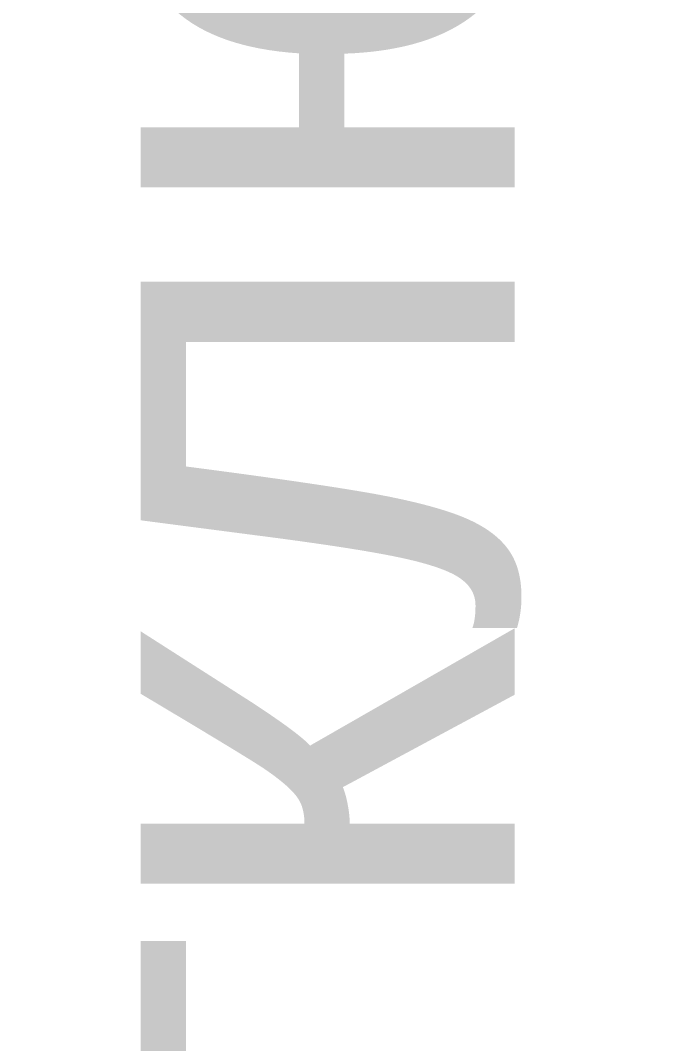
# Model space of a CAD drawing. Header units: millimetres. Extents: x 1235 to 19908, y 833 to 4314.
# Drawn here: x 8557.47 to 8560.73, y 1725.66 to 1730.85 of the extents above; entities that cross this region are included whole.
import ezdxf

# ---------------------------------------------------------------- set-up
doc = ezdxf.new("R2010")
doc.units = ezdxf.units.MM
doc.styles.get("Standard").update_dxf_attribs({"font": 'arial.ttf'})

# ---------------------------------------------------------------- blocks, each defined once
blk = doc.blocks.new('*T257')
at = {"linetype": 'ByBlock', "lineweight": -2, "transparency": 16777216}
for p, q in [((0, 0), (0, 136.705)), ((0, 136.705), (152.6923, 136.705)), ((19.6923, 0), (19.6923, 136.705)), ((38.6923, 0), (38.6923, 136.705)), ((57.6923, 0), (57.6923, 136.705)), ((76.6923, 0), (76.6923, 136.705)), ((95.6923, 0), (95.6923, 136.705)), ((114.6923, 0), (114.6923, 136.705)), ((133.6923, 0), (133.6923, 136.705)), ((152.6923, 0), (152.6923, 136.705)), ((0, 0), (152.6923, 0))]:
    blk.add_line(p, q, dxfattribs=at)
at = {"color": 0, "transparency": 16777216, "width": 133.705, "attachment_point": 4, "rotation": 90}
for s, insert, char_height in [('{\\fArial|b0|i0|c0;Помещение 103. Воздушная заслонка FNM-0302. Электрообогрев EK-802. Включен', (86.1923, 1.5), 2.469444), ('{\\fArial|b0|i0|c0;Помещение 103. Воздушная заслонка FNM-0302. Электрообогрев EK-802. Авария', (67.1923, 1.5), 2.469444), ('{\\fArial|b0|i0|c0;Помещение 104. Воздушная заслонка FNM-0303. Электрообогрев EK-803. Авария', (143.1923, 1.5), 2.469444), ('{\\fArial|b0|i0|c0;Помещение 102. Воздушная заслонка FNM-0301. Электропривод с конечными выключателями FNM-0301. Закрыта ', (29.1923, 1.5), 2.4694444), ('{\\fArial|b0|i0|c0;Помещение 102. Воздушная заслонка FNM-0301. Электропривод с конечными выключателями FNM-0301. Открыта ', (48.1923, 1.5), 2.4694444), ('{\\fArial|b0|i0|c0;Помещение 103. Воздушная заслонка FNM-0302. Электропривод с конечными выключателями FNM-0302. Закрыта ', (105.1923, 1.5), 2.4694444), ('{\\fArial|b0|i0|c0;Помещение 103. Воздушная заслонка FNM-0302. Электропривод с конечными выключателями FNM-0302. Открыта ', (124.1923, 1.5), 2.4694444), ('{\\fArial|b0|i0|c0;Отключение вентсистем при пожаре F&G-001. Отключение и запрет на пуск вентсистем по сигналу пожар от АПС ', (9.8462, 1.5), 2.4694444)]:
    blk.add_mtext(s, dxfattribs=dict(at, insert=insert, char_height=char_height))

msp = doc.modelspace()

# ---------------------------------------------------------------- block references
msp.add_blockref('*T257', (8551.3293, 1720.4767))

doc.saveas('drawing.dxf')
